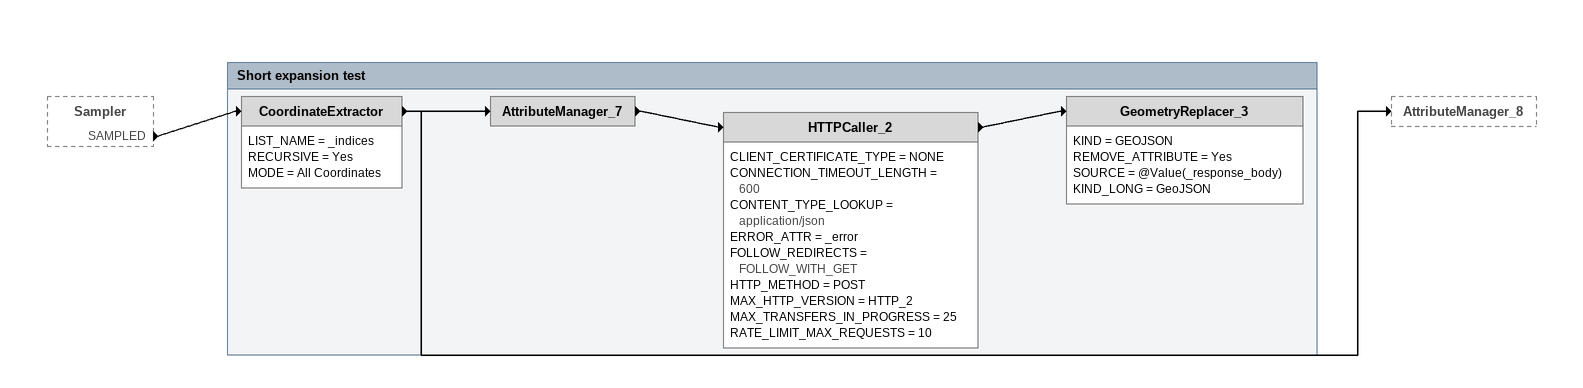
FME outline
Sampler [outside]
    SAMPLED -> CoordinateExtractor

Bookmark: Short expansion test
CoordinateExtractor
    LIST_NAME = _indices
    RECURSIVE = Yes
    MODE = All Coordinates
    -> AttributeManager_7
    -> AttributeManager_8
AttributeManager_7
    -> HTTPCaller_2
HTTPCaller_2
    CLIENT_CERTIFICATE_TYPE = NONE
    CONNECTION_TIMEOUT_LENGTH = 600
    CONTENT_TYPE_LOOKUP = application/json
    ERROR_ATTR = _error
    FOLLOW_REDIRECTS = FOLLOW_WITH_GET
    HTTP_METHOD = POST
    MAX_HTTP_VERSION = HTTP_2
    MAX_TRANSFERS_IN_PROGRESS = 25
    RATE_LIMIT_MAX_REQUESTS = 10
    -> GeometryReplacer_3
GeometryReplacer_3
    KIND = GEOJSON
    REMOVE_ATTRIBUTE = Yes
    SOURCE = @Value(_response_body)
    KIND_LONG = GeoJSON
